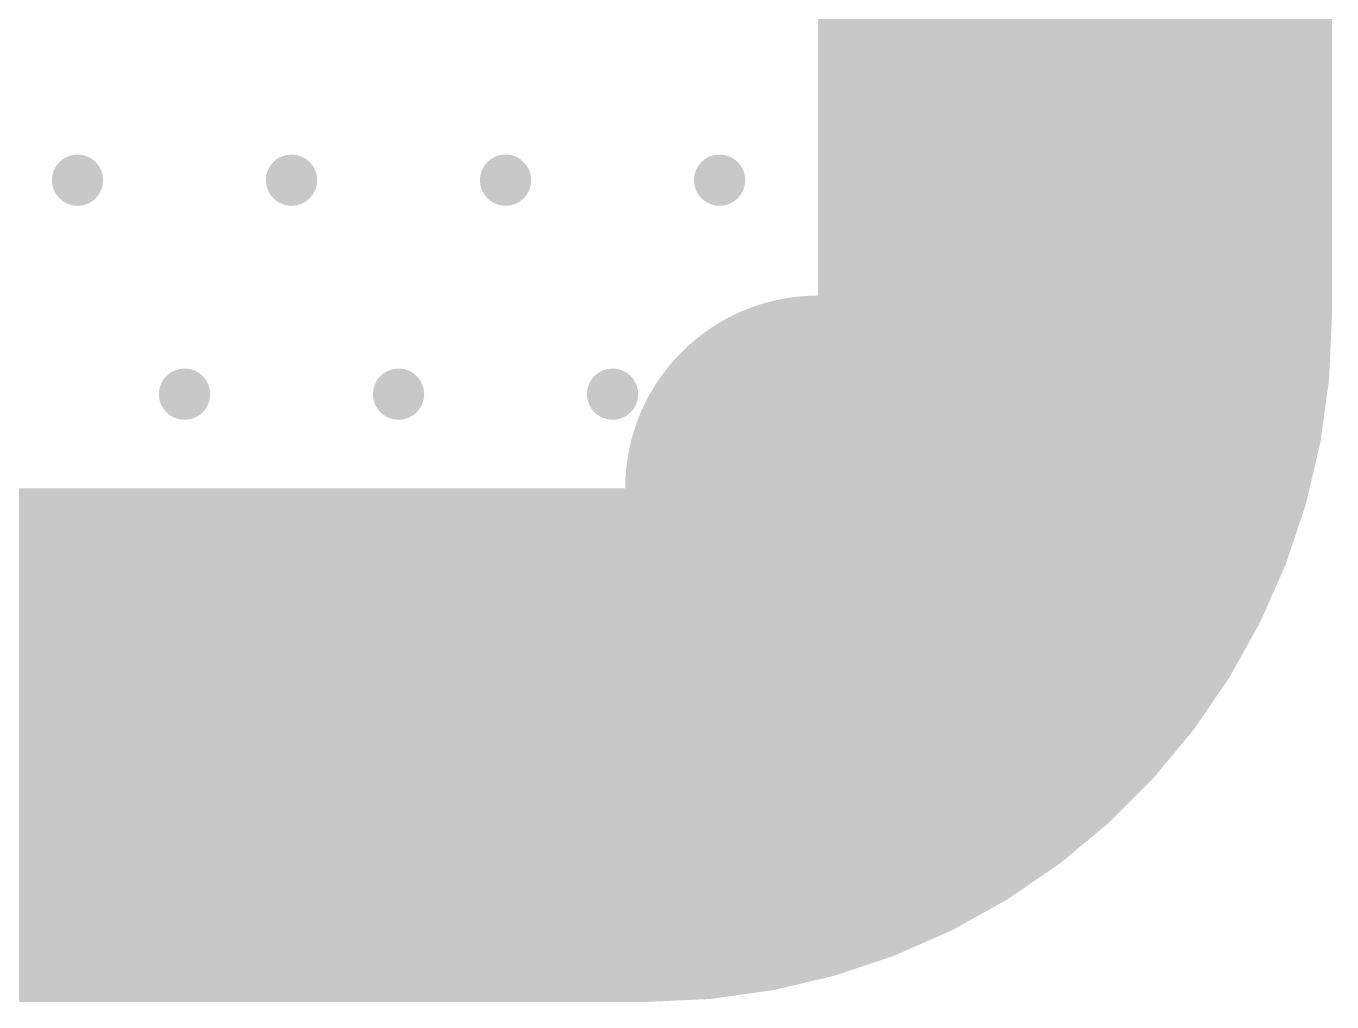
# Model space of a CAD drawing. Header units: inches. Extents: x -3 to 191, y -18 to 93.
# Drawn here: x 175.75 to 191, y -3 to 8.4 of the extents above; entities that cross this region are included whole.
import ezdxf

# ---------------------------------------------------------------- set-up
doc = ezdxf.new("R2010")
doc.units = ezdxf.units.IN
for name, color, linetype in [('Bottom Layer', 5, 'Continuous'), ('Bottom Solder', 6, 'Continuous'), ('GND 1', 90, 'Continuous'), ('GND 2', 156, 'Continuous'), ('Mechanical 1', 6, 'Continuous'), ('Multi-Layer', 9, 'Continuous'), ('Pad Holes', 156, 'Continuous'), ('PWR', 16, 'Continuous'), ('Signal L4', 76, 'Continuous'), ('Top Layer', 1, 'Continuous'), ('Top Solder', 216, 'Continuous'), ('Via Holes', 16, 'Continuous')]:
    doc.layers.add(name, color=color, linetype=linetype)

msp = doc.modelspace()

# ---------------------------------------------------------------- hatches: boundary and pattern name
at = {"layer": 'Bottom Layer'}
for points in [[(186.154, 89.655), (186.562, 89.486), (186.929, 89.241), (187.241, 88.929), (187.486, 88.562), (187.655, 88.154), (187.741, 87.721), (187.741, 87.5), (187.741, 2.5), (187.741, 2.279), (187.655, 1.846), (187.486, 1.438), (187.241, 1.071), (186.929, 0.759), (186.562, 0.514), (186.154, 0.345), (185.721, 0.259), (185, 0.259), (185, 89.741), (185.721, 89.741)], [(187.741, 2.5), (187.741, 2.279), (187.655, 1.846), (187.486, 1.438), (187.241, 1.071), (186.929, 0.759), (186.562, 0.514), (186.154, 0.345), (185.721, 0.259), (2.279, 0.259), (1.846, 0.345), (1.438, 0.514), (1.071, 0.759), (0.759, 1.071), (0.514, 1.438), (0.345, 1.846), (0.259, 2.279), (0.259, 2.5), (0.259, 3), (187.741, 3)]]:
    msp.add_hatch(color=5, dxfattribs=at).paths.add_polyline_path(points)
h = msp.add_hatch(color=5, dxfattribs=at)
edge = h.paths.add_edge_path()
edge.add_arc((176.35, 6.6), 0.3, 0, 360)
h = msp.add_hatch(color=5, dxfattribs=at)
edge = h.paths.add_edge_path()
edge.add_arc((178.85, 6.6), 0.3, 0, 360)
h = msp.add_hatch(color=5, dxfattribs=at)
edge = h.paths.add_edge_path()
edge.add_arc((181.35, 6.6), 0.3, 0, 360)
h = msp.add_hatch(color=5, dxfattribs=at)
edge = h.paths.add_edge_path()
edge.add_arc((183.85, 6.6), 0.3, 0, 360)
h = msp.add_hatch(color=5, dxfattribs=at)
edge = h.paths.add_edge_path()
edge.add_arc((185.7, 6.4), 0.3, 0, 360)
h = msp.add_hatch(color=5, dxfattribs=at)
edge = h.paths.add_edge_path()
edge.add_arc((187.2, 6.4), 0.3, 0, 360)
h = msp.add_hatch(color=5, dxfattribs=at)
edge = h.paths.add_edge_path()
edge.add_arc((185, 3), 2.15, 0, 360)
h = msp.add_hatch(color=5, dxfattribs=at)
edge = h.paths.add_edge_path()
edge.add_arc((185, 4.8), 0.3, 0, 360)
h = msp.add_hatch(color=5, dxfattribs=at)
edge = h.paths.add_edge_path()
edge.add_arc((184.1, 4.559), 0.3, 0, 360)
h = msp.add_hatch(color=5, dxfattribs=at)
edge = h.paths.add_edge_path()
edge.add_arc((185.9, 4.559), 0.3, 0, 360)
h = msp.add_hatch(color=5, dxfattribs=at)
edge = h.paths.add_edge_path()
edge.add_arc((177.6, 4.1), 0.3, 0, 360)
h = msp.add_hatch(color=5, dxfattribs=at)
edge = h.paths.add_edge_path()
edge.add_arc((180.1, 4.1), 0.3, 0, 360)
h = msp.add_hatch(color=5, dxfattribs=at)
edge = h.paths.add_edge_path()
edge.add_arc((182.6, 4.1), 0.3, 0, 360)
h = msp.add_hatch(color=5, dxfattribs=at)
edge = h.paths.add_edge_path()
edge.add_arc((183.441, 3.9), 0.3, 0, 360)
h = msp.add_hatch(color=5, dxfattribs=at)
edge = h.paths.add_edge_path()
edge.add_arc((186.559, 3.9), 0.3, 0, 360)
h = msp.add_hatch(color=5, dxfattribs=at)
edge = h.paths.add_edge_path()
edge.add_arc((183.2, 3), 0.3, 0, 360)
h = msp.add_hatch(color=5, dxfattribs=at)
edge = h.paths.add_edge_path()
edge.add_arc((186.8, 3), 0.3, 0, 360)
h = msp.add_hatch(color=5, dxfattribs=at)
edge = h.paths.add_edge_path()
edge.add_arc((176.6, 2.1), 0.3, 0, 360)
h = msp.add_hatch(color=5, dxfattribs=at)
edge = h.paths.add_edge_path()
edge.add_arc((179.6, 2.1), 0.3, 0, 360)
h = msp.add_hatch(color=5, dxfattribs=at)
edge = h.paths.add_edge_path()
edge.add_arc((183.441, 2.1), 0.3, 0, 360)
h = msp.add_hatch(color=5, dxfattribs=at)
edge = h.paths.add_edge_path()
edge.add_arc((186.559, 2.1), 0.3, 0, 360)
h = msp.add_hatch(color=5, dxfattribs=at)
edge = h.paths.add_edge_path()
edge.add_arc((184.1, 1.441), 0.3, 0, 360)
h = msp.add_hatch(color=5, dxfattribs=at)
edge = h.paths.add_edge_path()
edge.add_arc((185.9, 1.441), 0.3, 0, 360)
h = msp.add_hatch(color=5, dxfattribs=at)
edge = h.paths.add_edge_path()
edge.add_arc((185, 1.2), 0.3, 0, 360)
h = msp.add_hatch(color=5, dxfattribs=at)
edge = h.paths.add_edge_path()
edge.add_arc((176.6, 0.9), 0.3, 0, 360)
h = msp.add_hatch(color=5, dxfattribs=at)
edge = h.paths.add_edge_path()
edge.add_arc((179.6, 0.9), 0.3, 0, 360)
h = msp.add_hatch(color=5, dxfattribs=at)
edge = h.paths.add_edge_path()
edge.add_arc((182.6, 0.9), 0.3, 0, 360)
at = {"layer": 'Bottom Solder'}
h = msp.add_hatch(color=6, dxfattribs=at)
edge = h.paths.add_edge_path()
edge.add_arc((185, 3), 2.252, 0, 360)
at = {"layer": 'GND 1'}
h = msp.add_hatch(color=90, dxfattribs=at)
edge = h.paths.add_edge_path()
edge.add_arc((176.35, 6.6), 0.3, 0, 360)
h = msp.add_hatch(color=90, dxfattribs=at)
edge = h.paths.add_edge_path()
edge.add_arc((178.85, 6.6), 0.3, 0, 360)
h = msp.add_hatch(color=90, dxfattribs=at)
edge = h.paths.add_edge_path()
edge.add_arc((181.35, 6.6), 0.3, 0, 360)
h = msp.add_hatch(color=90, dxfattribs=at)
edge = h.paths.add_edge_path()
edge.add_arc((183.85, 6.6), 0.3, 0, 360)
h = msp.add_hatch(color=90, dxfattribs=at)
edge = h.paths.add_edge_path()
edge.add_arc((185.7, 6.4), 0.3, 0, 360)
h = msp.add_hatch(color=90, dxfattribs=at)
edge = h.paths.add_edge_path()
edge.add_arc((187.2, 6.4), 0.3, 0, 360)
h = msp.add_hatch(color=90, dxfattribs=at)
edge = h.paths.add_edge_path()
edge.add_arc((185, 3), 2.15, 0, 360)
h = msp.add_hatch(color=90, dxfattribs=at)
edge = h.paths.add_edge_path()
edge.add_arc((185, 4.8), 0.3, 0, 360)
h = msp.add_hatch(color=90, dxfattribs=at)
edge = h.paths.add_edge_path()
edge.add_arc((184.1, 4.559), 0.3, 0, 360)
h = msp.add_hatch(color=90, dxfattribs=at)
edge = h.paths.add_edge_path()
edge.add_arc((185.9, 4.559), 0.3, 0, 360)
h = msp.add_hatch(color=90, dxfattribs=at)
edge = h.paths.add_edge_path()
edge.add_arc((177.6, 4.1), 0.3, 0, 360)
h = msp.add_hatch(color=90, dxfattribs=at)
edge = h.paths.add_edge_path()
edge.add_arc((180.1, 4.1), 0.3, 0, 360)
h = msp.add_hatch(color=90, dxfattribs=at)
edge = h.paths.add_edge_path()
edge.add_arc((182.6, 4.1), 0.3, 0, 360)
h = msp.add_hatch(color=90, dxfattribs=at)
edge = h.paths.add_edge_path()
edge.add_arc((183.441, 3.9), 0.3, 0, 360)
h = msp.add_hatch(color=90, dxfattribs=at)
edge = h.paths.add_edge_path()
edge.add_arc((186.559, 3.9), 0.3, 0, 360)
h = msp.add_hatch(color=90, dxfattribs=at)
edge = h.paths.add_edge_path()
edge.add_arc((183.2, 3), 0.3, 0, 360)
h = msp.add_hatch(color=90, dxfattribs=at)
edge = h.paths.add_edge_path()
edge.add_arc((186.8, 3), 0.3, 0, 360)
h = msp.add_hatch(color=90, dxfattribs=at)
edge = h.paths.add_edge_path()
edge.add_arc((176.6, 2.1), 0.3, 0, 360)
h = msp.add_hatch(color=90, dxfattribs=at)
edge = h.paths.add_edge_path()
edge.add_arc((179.6, 2.1), 0.3, 0, 360)
h = msp.add_hatch(color=90, dxfattribs=at)
edge = h.paths.add_edge_path()
edge.add_arc((183.441, 2.1), 0.3, 0, 360)
h = msp.add_hatch(color=90, dxfattribs=at)
edge = h.paths.add_edge_path()
edge.add_arc((186.559, 2.1), 0.3, 0, 360)
h = msp.add_hatch(color=90, dxfattribs=at)
edge = h.paths.add_edge_path()
edge.add_arc((184.1, 1.441), 0.3, 0, 360)
h = msp.add_hatch(color=90, dxfattribs=at)
edge = h.paths.add_edge_path()
edge.add_arc((185.9, 1.441), 0.3, 0, 360)
h = msp.add_hatch(color=90, dxfattribs=at)
edge = h.paths.add_edge_path()
edge.add_arc((185, 1.2), 0.3, 0, 360)
h = msp.add_hatch(color=90, dxfattribs=at)
edge = h.paths.add_edge_path()
edge.add_arc((176.6, 0.9), 0.3, 0, 360)
h = msp.add_hatch(color=90, dxfattribs=at)
edge = h.paths.add_edge_path()
edge.add_arc((179.6, 0.9), 0.3, 0, 360)
h = msp.add_hatch(color=90, dxfattribs=at)
edge = h.paths.add_edge_path()
edge.add_arc((182.6, 0.9), 0.3, 0, 360)
at = {"layer": 'GND 2'}
h = msp.add_hatch(color=156, dxfattribs=at)
edge = h.paths.add_edge_path()
edge.add_arc((176.35, 6.6), 0.3, 0, 360)
h = msp.add_hatch(color=156, dxfattribs=at)
edge = h.paths.add_edge_path()
edge.add_arc((178.85, 6.6), 0.3, 0, 360)
h = msp.add_hatch(color=156, dxfattribs=at)
edge = h.paths.add_edge_path()
edge.add_arc((181.35, 6.6), 0.3, 0, 360)
h = msp.add_hatch(color=156, dxfattribs=at)
edge = h.paths.add_edge_path()
edge.add_arc((183.85, 6.6), 0.3, 0, 360)
h = msp.add_hatch(color=156, dxfattribs=at)
edge = h.paths.add_edge_path()
edge.add_arc((185.7, 6.4), 0.3, 0, 360)
h = msp.add_hatch(color=156, dxfattribs=at)
edge = h.paths.add_edge_path()
edge.add_arc((187.2, 6.4), 0.3, 0, 360)
h = msp.add_hatch(color=156, dxfattribs=at)
edge = h.paths.add_edge_path()
edge.add_arc((185, 3), 2.15, 0, 360)
h = msp.add_hatch(color=156, dxfattribs=at)
edge = h.paths.add_edge_path()
edge.add_arc((185, 4.8), 0.3, 0, 360)
h = msp.add_hatch(color=156, dxfattribs=at)
edge = h.paths.add_edge_path()
edge.add_arc((184.1, 4.559), 0.3, 0, 360)
h = msp.add_hatch(color=156, dxfattribs=at)
edge = h.paths.add_edge_path()
edge.add_arc((185.9, 4.559), 0.3, 0, 360)
h = msp.add_hatch(color=156, dxfattribs=at)
edge = h.paths.add_edge_path()
edge.add_arc((177.6, 4.1), 0.3, 0, 360)
h = msp.add_hatch(color=156, dxfattribs=at)
edge = h.paths.add_edge_path()
edge.add_arc((180.1, 4.1), 0.3, 0, 360)
h = msp.add_hatch(color=156, dxfattribs=at)
edge = h.paths.add_edge_path()
edge.add_arc((182.6, 4.1), 0.3, 0, 360)
h = msp.add_hatch(color=156, dxfattribs=at)
edge = h.paths.add_edge_path()
edge.add_arc((183.441, 3.9), 0.3, 0, 360)
h = msp.add_hatch(color=156, dxfattribs=at)
edge = h.paths.add_edge_path()
edge.add_arc((186.559, 3.9), 0.3, 0, 360)
h = msp.add_hatch(color=156, dxfattribs=at)
edge = h.paths.add_edge_path()
edge.add_arc((183.2, 3), 0.3, 0, 360)
h = msp.add_hatch(color=156, dxfattribs=at)
edge = h.paths.add_edge_path()
edge.add_arc((186.8, 3), 0.3, 0, 360)
h = msp.add_hatch(color=156, dxfattribs=at)
edge = h.paths.add_edge_path()
edge.add_arc((176.6, 2.1), 0.3, 0, 360)
h = msp.add_hatch(color=156, dxfattribs=at)
edge = h.paths.add_edge_path()
edge.add_arc((179.6, 2.1), 0.3, 0, 360)
h = msp.add_hatch(color=156, dxfattribs=at)
edge = h.paths.add_edge_path()
edge.add_arc((183.441, 2.1), 0.3, 0, 360)
h = msp.add_hatch(color=156, dxfattribs=at)
edge = h.paths.add_edge_path()
edge.add_arc((186.559, 2.1), 0.3, 0, 360)
h = msp.add_hatch(color=156, dxfattribs=at)
edge = h.paths.add_edge_path()
edge.add_arc((184.1, 1.441), 0.3, 0, 360)
h = msp.add_hatch(color=156, dxfattribs=at)
edge = h.paths.add_edge_path()
edge.add_arc((185.9, 1.441), 0.3, 0, 360)
h = msp.add_hatch(color=156, dxfattribs=at)
edge = h.paths.add_edge_path()
edge.add_arc((185, 1.2), 0.3, 0, 360)
h = msp.add_hatch(color=156, dxfattribs=at)
edge = h.paths.add_edge_path()
edge.add_arc((176.6, 0.9), 0.3, 0, 360)
h = msp.add_hatch(color=156, dxfattribs=at)
edge = h.paths.add_edge_path()
edge.add_arc((179.6, 0.9), 0.3, 0, 360)
h = msp.add_hatch(color=156, dxfattribs=at)
edge = h.paths.add_edge_path()
edge.add_arc((182.6, 0.9), 0.3, 0, 360)
at = {"layer": 'Multi-Layer'}
h = msp.add_hatch(color=9, dxfattribs=at)
edge = h.paths.add_edge_path()
edge.add_arc((185, 3), 2.15, 0, 360)
at = {"layer": 'Pad Holes'}
h = msp.add_hatch(color=7, dxfattribs=at)
edge = h.paths.add_edge_path()
edge.add_arc((185, 3), 1.5, 0, 360)
at = {"layer": 'PWR'}
h = msp.add_hatch(color=16, dxfattribs=at)
edge = h.paths.add_edge_path()
edge.add_arc((176.35, 6.6), 0.3, 0, 360)
h = msp.add_hatch(color=16, dxfattribs=at)
edge = h.paths.add_edge_path()
edge.add_arc((178.85, 6.6), 0.3, 0, 360)
h = msp.add_hatch(color=16, dxfattribs=at)
edge = h.paths.add_edge_path()
edge.add_arc((181.35, 6.6), 0.3, 0, 360)
h = msp.add_hatch(color=16, dxfattribs=at)
edge = h.paths.add_edge_path()
edge.add_arc((183.85, 6.6), 0.3, 0, 360)
h = msp.add_hatch(color=16, dxfattribs=at)
edge = h.paths.add_edge_path()
edge.add_arc((185.7, 6.4), 0.3, 0, 360)
h = msp.add_hatch(color=16, dxfattribs=at)
edge = h.paths.add_edge_path()
edge.add_arc((187.2, 6.4), 0.3, 0, 360)
h = msp.add_hatch(color=16, dxfattribs=at)
edge = h.paths.add_edge_path()
edge.add_arc((185, 3), 2.15, 0, 360)
h = msp.add_hatch(color=16, dxfattribs=at)
edge = h.paths.add_edge_path()
edge.add_arc((185, 4.8), 0.3, 0, 360)
h = msp.add_hatch(color=16, dxfattribs=at)
edge = h.paths.add_edge_path()
edge.add_arc((184.1, 4.559), 0.3, 0, 360)
h = msp.add_hatch(color=16, dxfattribs=at)
edge = h.paths.add_edge_path()
edge.add_arc((185.9, 4.559), 0.3, 0, 360)
h = msp.add_hatch(color=16, dxfattribs=at)
edge = h.paths.add_edge_path()
edge.add_arc((177.6, 4.1), 0.3, 0, 360)
h = msp.add_hatch(color=16, dxfattribs=at)
edge = h.paths.add_edge_path()
edge.add_arc((180.1, 4.1), 0.3, 0, 360)
h = msp.add_hatch(color=16, dxfattribs=at)
edge = h.paths.add_edge_path()
edge.add_arc((182.6, 4.1), 0.3, 0, 360)
h = msp.add_hatch(color=16, dxfattribs=at)
edge = h.paths.add_edge_path()
edge.add_arc((183.441, 3.9), 0.3, 0, 360)
h = msp.add_hatch(color=16, dxfattribs=at)
edge = h.paths.add_edge_path()
edge.add_arc((186.559, 3.9), 0.3, 0, 360)
h = msp.add_hatch(color=16, dxfattribs=at)
edge = h.paths.add_edge_path()
edge.add_arc((183.2, 3), 0.3, 0, 360)
h = msp.add_hatch(color=16, dxfattribs=at)
edge = h.paths.add_edge_path()
edge.add_arc((186.8, 3), 0.3, 0, 360)
h = msp.add_hatch(color=16, dxfattribs=at)
edge = h.paths.add_edge_path()
edge.add_arc((176.6, 2.1), 0.3, 0, 360)
h = msp.add_hatch(color=16, dxfattribs=at)
edge = h.paths.add_edge_path()
edge.add_arc((179.6, 2.1), 0.3, 0, 360)
h = msp.add_hatch(color=16, dxfattribs=at)
edge = h.paths.add_edge_path()
edge.add_arc((183.441, 2.1), 0.3, 0, 360)
h = msp.add_hatch(color=16, dxfattribs=at)
edge = h.paths.add_edge_path()
edge.add_arc((186.559, 2.1), 0.3, 0, 360)
h = msp.add_hatch(color=16, dxfattribs=at)
edge = h.paths.add_edge_path()
edge.add_arc((184.1, 1.441), 0.3, 0, 360)
h = msp.add_hatch(color=16, dxfattribs=at)
edge = h.paths.add_edge_path()
edge.add_arc((185.9, 1.441), 0.3, 0, 360)
h = msp.add_hatch(color=16, dxfattribs=at)
edge = h.paths.add_edge_path()
edge.add_arc((185, 1.2), 0.3, 0, 360)
h = msp.add_hatch(color=16, dxfattribs=at)
edge = h.paths.add_edge_path()
edge.add_arc((176.6, 0.9), 0.3, 0, 360)
h = msp.add_hatch(color=16, dxfattribs=at)
edge = h.paths.add_edge_path()
edge.add_arc((179.6, 0.9), 0.3, 0, 360)
h = msp.add_hatch(color=16, dxfattribs=at)
edge = h.paths.add_edge_path()
edge.add_arc((182.6, 0.9), 0.3, 0, 360)
at = {"layer": 'Signal L4'}
h = msp.add_hatch(color=76, dxfattribs=at)
edge = h.paths.add_edge_path()
edge.add_arc((176.35, 6.6), 0.3, 0, 360)
h = msp.add_hatch(color=76, dxfattribs=at)
edge = h.paths.add_edge_path()
edge.add_arc((178.85, 6.6), 0.3, 0, 360)
h = msp.add_hatch(color=76, dxfattribs=at)
edge = h.paths.add_edge_path()
edge.add_arc((181.35, 6.6), 0.3, 0, 360)
h = msp.add_hatch(color=76, dxfattribs=at)
edge = h.paths.add_edge_path()
edge.add_arc((183.85, 6.6), 0.3, 0, 360)
h = msp.add_hatch(color=76, dxfattribs=at)
edge = h.paths.add_edge_path()
edge.add_arc((185.7, 6.4), 0.3, 0, 360)
h = msp.add_hatch(color=76, dxfattribs=at)
edge = h.paths.add_edge_path()
edge.add_arc((187.2, 6.4), 0.3, 0, 360)
h = msp.add_hatch(color=76, dxfattribs=at)
edge = h.paths.add_edge_path()
edge.add_arc((185, 3), 2.15, 0, 360)
h = msp.add_hatch(color=76, dxfattribs=at)
edge = h.paths.add_edge_path()
edge.add_arc((185, 4.8), 0.3, 0, 360)
h = msp.add_hatch(color=76, dxfattribs=at)
edge = h.paths.add_edge_path()
edge.add_arc((184.1, 4.559), 0.3, 0, 360)
h = msp.add_hatch(color=76, dxfattribs=at)
edge = h.paths.add_edge_path()
edge.add_arc((185.9, 4.559), 0.3, 0, 360)
h = msp.add_hatch(color=76, dxfattribs=at)
edge = h.paths.add_edge_path()
edge.add_arc((177.6, 4.1), 0.3, 0, 360)
h = msp.add_hatch(color=76, dxfattribs=at)
edge = h.paths.add_edge_path()
edge.add_arc((180.1, 4.1), 0.3, 0, 360)
h = msp.add_hatch(color=76, dxfattribs=at)
edge = h.paths.add_edge_path()
edge.add_arc((182.6, 4.1), 0.3, 0, 360)
h = msp.add_hatch(color=76, dxfattribs=at)
edge = h.paths.add_edge_path()
edge.add_arc((183.441, 3.9), 0.3, 0, 360)
h = msp.add_hatch(color=76, dxfattribs=at)
edge = h.paths.add_edge_path()
edge.add_arc((186.559, 3.9), 0.3, 0, 360)
h = msp.add_hatch(color=76, dxfattribs=at)
edge = h.paths.add_edge_path()
edge.add_arc((183.2, 3), 0.3, 0, 360)
h = msp.add_hatch(color=76, dxfattribs=at)
edge = h.paths.add_edge_path()
edge.add_arc((186.8, 3), 0.3, 0, 360)
h = msp.add_hatch(color=76, dxfattribs=at)
edge = h.paths.add_edge_path()
edge.add_arc((176.6, 2.1), 0.3, 0, 360)
h = msp.add_hatch(color=76, dxfattribs=at)
edge = h.paths.add_edge_path()
edge.add_arc((179.6, 2.1), 0.3, 0, 360)
h = msp.add_hatch(color=76, dxfattribs=at)
edge = h.paths.add_edge_path()
edge.add_arc((183.441, 2.1), 0.3, 0, 360)
h = msp.add_hatch(color=76, dxfattribs=at)
edge = h.paths.add_edge_path()
edge.add_arc((186.559, 2.1), 0.3, 0, 360)
h = msp.add_hatch(color=76, dxfattribs=at)
edge = h.paths.add_edge_path()
edge.add_arc((184.1, 1.441), 0.3, 0, 360)
h = msp.add_hatch(color=76, dxfattribs=at)
edge = h.paths.add_edge_path()
edge.add_arc((185.9, 1.441), 0.3, 0, 360)
h = msp.add_hatch(color=76, dxfattribs=at)
edge = h.paths.add_edge_path()
edge.add_arc((185, 1.2), 0.3, 0, 360)
h = msp.add_hatch(color=76, dxfattribs=at)
edge = h.paths.add_edge_path()
edge.add_arc((176.6, 0.9), 0.3, 0, 360)
h = msp.add_hatch(color=76, dxfattribs=at)
edge = h.paths.add_edge_path()
edge.add_arc((179.6, 0.9), 0.3, 0, 360)
h = msp.add_hatch(color=76, dxfattribs=at)
edge = h.paths.add_edge_path()
edge.add_arc((182.6, 0.9), 0.3, 0, 360)
at = {"layer": 'Top Layer'}
for points in [[(186.154, 89.655), (186.562, 89.486), (186.929, 89.241), (187.241, 88.929), (187.486, 88.562), (187.655, 88.154), (187.741, 87.721), (187.741, 87.5), (187.741, 2.5), (187.741, 2.279), (187.655, 1.846), (187.486, 1.438), (187.241, 1.071), (186.929, 0.759), (186.562, 0.514), (186.154, 0.345), (185.721, 0.259), (185, 0.259), (185, 89.741), (185.721, 89.741)], [(187.741, 2.5), (187.741, 2.279), (187.655, 1.846), (187.486, 1.438), (187.241, 1.071), (186.929, 0.759), (186.562, 0.514), (186.154, 0.345), (185.721, 0.259), (2.279, 0.259), (1.846, 0.345), (1.438, 0.514), (1.071, 0.759), (0.759, 1.071), (0.514, 1.438), (0.345, 1.846), (0.259, 2.279), (0.259, 2.5), (0.259, 3), (48.064, 3), (48.094, 2.994), (63.54, 2.994), (63.54, 2.994), (63.57, 3), (187.741, 3)]]:
    msp.add_hatch(color=1, dxfattribs=at).paths.add_polyline_path(points)
h = msp.add_hatch(color=1, dxfattribs=at)
edge = h.paths.add_edge_path()
edge.add_arc((176.35, 6.6), 0.3, 0, 360)
h = msp.add_hatch(color=1, dxfattribs=at)
edge = h.paths.add_edge_path()
edge.add_arc((178.85, 6.6), 0.3, 0, 360)
h = msp.add_hatch(color=1, dxfattribs=at)
edge = h.paths.add_edge_path()
edge.add_arc((181.35, 6.6), 0.3, 0, 360)
h = msp.add_hatch(color=1, dxfattribs=at)
edge = h.paths.add_edge_path()
edge.add_arc((183.85, 6.6), 0.3, 0, 360)
h = msp.add_hatch(color=1, dxfattribs=at)
edge = h.paths.add_edge_path()
edge.add_arc((185.7, 6.4), 0.3, 0, 360)
h = msp.add_hatch(color=1, dxfattribs=at)
edge = h.paths.add_edge_path()
edge.add_arc((187.2, 6.4), 0.3, 0, 360)
h = msp.add_hatch(color=1, dxfattribs=at)
edge = h.paths.add_edge_path()
edge.add_arc((185, 3), 2.15, 0, 360)
h = msp.add_hatch(color=1, dxfattribs=at)
edge = h.paths.add_edge_path()
edge.add_arc((185, 4.8), 0.3, 0, 360)
h = msp.add_hatch(color=1, dxfattribs=at)
edge = h.paths.add_edge_path()
edge.add_arc((184.1, 4.559), 0.3, 0, 360)
h = msp.add_hatch(color=1, dxfattribs=at)
edge = h.paths.add_edge_path()
edge.add_arc((185.9, 4.559), 0.3, 0, 360)
h = msp.add_hatch(color=1, dxfattribs=at)
edge = h.paths.add_edge_path()
edge.add_arc((177.6, 4.1), 0.3, 0, 360)
h = msp.add_hatch(color=1, dxfattribs=at)
edge = h.paths.add_edge_path()
edge.add_arc((180.1, 4.1), 0.3, 0, 360)
h = msp.add_hatch(color=1, dxfattribs=at)
edge = h.paths.add_edge_path()
edge.add_arc((182.6, 4.1), 0.3, 0, 360)
h = msp.add_hatch(color=1, dxfattribs=at)
edge = h.paths.add_edge_path()
edge.add_arc((183.441, 3.9), 0.3, 0, 360)
h = msp.add_hatch(color=1, dxfattribs=at)
edge = h.paths.add_edge_path()
edge.add_arc((186.559, 3.9), 0.3, 0, 360)
h = msp.add_hatch(color=1, dxfattribs=at)
edge = h.paths.add_edge_path()
edge.add_arc((183.2, 3), 0.3, 0, 360)
h = msp.add_hatch(color=1, dxfattribs=at)
edge = h.paths.add_edge_path()
edge.add_arc((186.8, 3), 0.3, 0, 360)
h = msp.add_hatch(color=1, dxfattribs=at)
edge = h.paths.add_edge_path()
edge.add_arc((176.6, 2.1), 0.3, 0, 360)
h = msp.add_hatch(color=1, dxfattribs=at)
edge = h.paths.add_edge_path()
edge.add_arc((179.6, 2.1), 0.3, 0, 360)
h = msp.add_hatch(color=1, dxfattribs=at)
edge = h.paths.add_edge_path()
edge.add_arc((183.441, 2.1), 0.3, 0, 360)
h = msp.add_hatch(color=1, dxfattribs=at)
edge = h.paths.add_edge_path()
edge.add_arc((186.559, 2.1), 0.3, 0, 360)
h = msp.add_hatch(color=1, dxfattribs=at)
edge = h.paths.add_edge_path()
edge.add_arc((184.1, 1.441), 0.3, 0, 360)
h = msp.add_hatch(color=1, dxfattribs=at)
edge = h.paths.add_edge_path()
edge.add_arc((185.9, 1.441), 0.3, 0, 360)
h = msp.add_hatch(color=1, dxfattribs=at)
edge = h.paths.add_edge_path()
edge.add_arc((185, 1.2), 0.3, 0, 360)
h = msp.add_hatch(color=1, dxfattribs=at)
edge = h.paths.add_edge_path()
edge.add_arc((176.6, 0.9), 0.3, 0, 360)
h = msp.add_hatch(color=1, dxfattribs=at)
edge = h.paths.add_edge_path()
edge.add_arc((179.6, 0.9), 0.3, 0, 360)
h = msp.add_hatch(color=1, dxfattribs=at)
edge = h.paths.add_edge_path()
edge.add_arc((182.6, 0.9), 0.3, 0, 360)
at = {"layer": 'Top Solder'}
h = msp.add_hatch(color=216, dxfattribs=at)
edge = h.paths.add_edge_path()
edge.add_arc((185, 3), 2.252, 0, 360)
at = {"layer": 'Via Holes'}
h = msp.add_hatch(color=7, dxfattribs=at)
edge = h.paths.add_edge_path()
edge.add_arc((176.35, 6.6), 0.15, 0, 360)
h = msp.add_hatch(color=7, dxfattribs=at)
edge = h.paths.add_edge_path()
edge.add_arc((178.85, 6.6), 0.15, 0, 360)
h = msp.add_hatch(color=7, dxfattribs=at)
edge = h.paths.add_edge_path()
edge.add_arc((181.35, 6.6), 0.15, 0, 360)
h = msp.add_hatch(color=7, dxfattribs=at)
edge = h.paths.add_edge_path()
edge.add_arc((183.85, 6.6), 0.15, 0, 360)
h = msp.add_hatch(color=7, dxfattribs=at)
edge = h.paths.add_edge_path()
edge.add_arc((185.7, 6.4), 0.15, 0, 360)
h = msp.add_hatch(color=7, dxfattribs=at)
edge = h.paths.add_edge_path()
edge.add_arc((187.2, 6.4), 0.15, 0, 360)
h = msp.add_hatch(color=7, dxfattribs=at)
edge = h.paths.add_edge_path()
edge.add_arc((185, 4.8), 0.15, 0, 360)
h = msp.add_hatch(color=7, dxfattribs=at)
edge = h.paths.add_edge_path()
edge.add_arc((184.1, 4.559), 0.15, 0, 360)
h = msp.add_hatch(color=7, dxfattribs=at)
edge = h.paths.add_edge_path()
edge.add_arc((185.9, 4.559), 0.15, 0, 360)
h = msp.add_hatch(color=7, dxfattribs=at)
edge = h.paths.add_edge_path()
edge.add_arc((177.6, 4.1), 0.15, 0, 360)
h = msp.add_hatch(color=7, dxfattribs=at)
edge = h.paths.add_edge_path()
edge.add_arc((180.1, 4.1), 0.15, 0, 360)
h = msp.add_hatch(color=7, dxfattribs=at)
edge = h.paths.add_edge_path()
edge.add_arc((182.6, 4.1), 0.15, 0, 360)
h = msp.add_hatch(color=7, dxfattribs=at)
edge = h.paths.add_edge_path()
edge.add_arc((183.441, 3.9), 0.15, 0, 360)
h = msp.add_hatch(color=7, dxfattribs=at)
edge = h.paths.add_edge_path()
edge.add_arc((186.559, 3.9), 0.15, 0, 360)
h = msp.add_hatch(color=7, dxfattribs=at)
edge = h.paths.add_edge_path()
edge.add_arc((183.2, 3), 0.15, 0, 360)
h = msp.add_hatch(color=7, dxfattribs=at)
edge = h.paths.add_edge_path()
edge.add_arc((186.8, 3), 0.15, 0, 360)
h = msp.add_hatch(color=7, dxfattribs=at)
edge = h.paths.add_edge_path()
edge.add_arc((176.6, 2.1), 0.15, 0, 360)
h = msp.add_hatch(color=7, dxfattribs=at)
edge = h.paths.add_edge_path()
edge.add_arc((179.6, 2.1), 0.15, 0, 360)
h = msp.add_hatch(color=7, dxfattribs=at)
edge = h.paths.add_edge_path()
edge.add_arc((183.441, 2.1), 0.15, 0, 360)
h = msp.add_hatch(color=7, dxfattribs=at)
edge = h.paths.add_edge_path()
edge.add_arc((186.559, 2.1), 0.15, 0, 360)
h = msp.add_hatch(color=7, dxfattribs=at)
edge = h.paths.add_edge_path()
edge.add_arc((184.1, 1.441), 0.15, 0, 360)
h = msp.add_hatch(color=7, dxfattribs=at)
edge = h.paths.add_edge_path()
edge.add_arc((185.9, 1.441), 0.15, 0, 360)
h = msp.add_hatch(color=7, dxfattribs=at)
edge = h.paths.add_edge_path()
edge.add_arc((185, 1.2), 0.15, 0, 360)
h = msp.add_hatch(color=7, dxfattribs=at)
edge = h.paths.add_edge_path()
edge.add_arc((176.6, 0.9), 0.15, 0, 360)
h = msp.add_hatch(color=7, dxfattribs=at)
edge = h.paths.add_edge_path()
edge.add_arc((179.6, 0.9), 0.15, 0, 360)
h = msp.add_hatch(color=7, dxfattribs=at)
edge = h.paths.add_edge_path()
edge.add_arc((182.6, 0.9), 0.15, 0, 360)

# ---------------------------------------------------------------- linework, layer by layer
at = {"layer": 'Bottom Solder'}
for points in [[(188.003, 5, 6, 6, 0), (188.003, 85.002, 6, 6, 0)], [(188.003, 5, 6, 6, -0.414214), (183.003, 0, 6, 6, 0)], [(4.75, 0, 6, 6, 0), (183.003, 0, 6, 6, 0)]]:
    msp.add_lwpolyline(points, format="xyseb", dxfattribs=at)
for points in [[(186.503, 5, 3, 3, 1), (189.503, 5, 3, 3, 1)], [(186.503, 5, 3, 3, 1), (189.503, 5, 3, 3, 1)], [(181.503, 0, 3, 3, 1), (184.503, 0, 3, 3, 1)], [(181.503, 0, 3, 3, 1), (184.503, 0, 3, 3, 1)]]:
    msp.add_lwpolyline(points, format="xyseb", close=True, dxfattribs=at)
at = {"layer": 'Mechanical 1'}
for points in [[(188, 2.5, 0.254, 0.254, 0), (188, 87.5, 0.254, 0.254, 0)], [(188, 2.5, 0.254, 0.254, -0.414214), (185.5, 0, 0.254, 0.254, 0)], [(2.5, 0, 0.254, 0.254, 0), (185.5, 0, 0.254, 0.254, 0)]]:
    msp.add_lwpolyline(points, format="xyseb", dxfattribs=at)
for points in [[(187.937, 2.5, 0.127, 0.127, 1), (188.064, 2.5, 0.127, 0.127, 1)], [(187.937, 2.5, 0.127, 0.127, 1), (188.064, 2.5, 0.127, 0.127, 1)], [(185.437, 0, 0.127, 0.127, 1), (185.564, 0, 0.127, 0.127, 1)], [(185.437, 0, 0.127, 0.127, 1), (185.564, 0, 0.127, 0.127, 1)]]:
    msp.add_lwpolyline(points, format="xyseb", close=True, dxfattribs=at)
at = {"layer": 'Top Solder'}
for points in [[(188.003, 5, 6, 6, 0), (188.003, 85.003, 6, 6, 0)], [(188.003, 5, 6, 6, -0.414214), (183.003, 0, 6, 6, 0)], [(5, 0, 6, 6, 0), (183.003, 0, 6, 6, 0)]]:
    msp.add_lwpolyline(points, format="xyseb", dxfattribs=at)
for points in [[(186.503, 5, 3, 3, 1), (189.503, 5, 3, 3, 1)], [(186.503, 5, 3, 3, 1), (189.503, 5, 3, 3, 1)], [(181.503, 0, 3, 3, 1), (184.503, 0, 3, 3, 1)], [(181.503, 0, 3, 3, 1), (184.503, 0, 3, 3, 1)]]:
    msp.add_lwpolyline(points, format="xyseb", close=True, dxfattribs=at)

doc.saveas('drawing.dxf')
